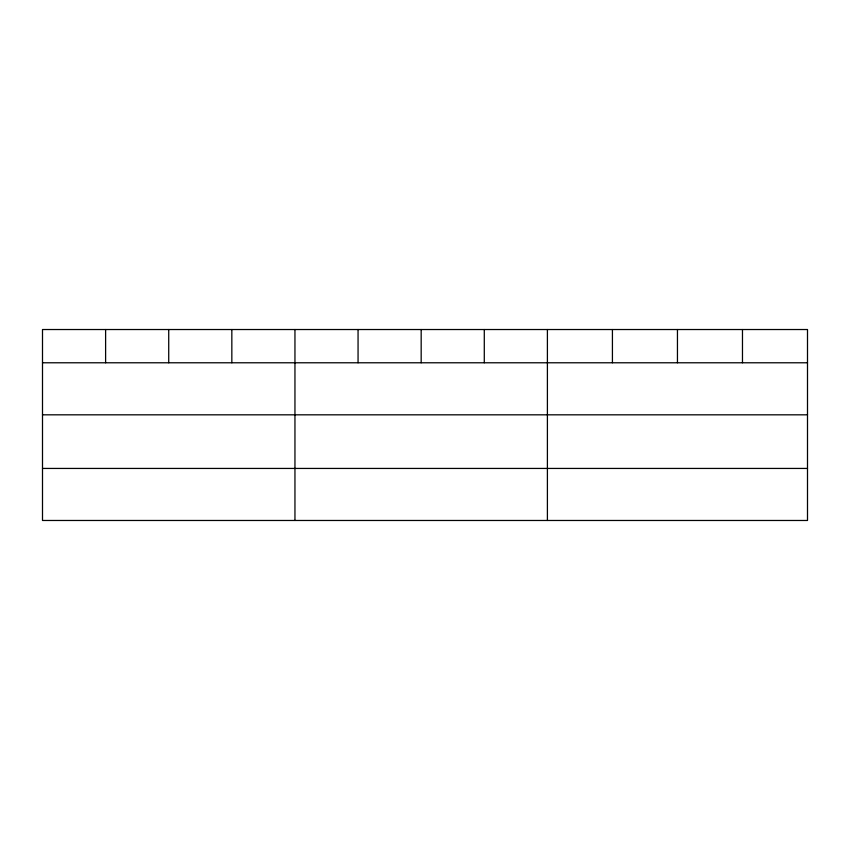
<?xml version="1.0" encoding="UTF-8"?>
<svg xmlns="http://www.w3.org/2000/svg" width="850" height="850" viewBox="0 0 850 850"><rect width="100%" height="100%" fill="white"/><g stroke="black" fill="none" stroke-linecap="round" stroke-linejoin="round"><path stroke-width="1.27" d="M807.5 414.821L807.5 329.524L42.5 329.524L42.5 520.476L807.5 520.476L807.5 414.821L42.5 414.821M42.5 362.78L807.5 362.78M42.5 468.435L807.5 468.435M742.475 329.524L742.475 362.78M677.45 329.524L677.45 362.78M612.425 329.524L612.425 362.78M547.4 329.524L547.4 520.476M484.288 329.524L484.288 362.78M421.175 329.524L421.175 362.78M358.062 329.524L358.062 362.78M294.95 329.524L294.95 520.476M231.837 329.524L231.837 362.78M168.725 329.524L168.725 362.78M105.613 329.524L105.613 362.78"/></g></svg>
